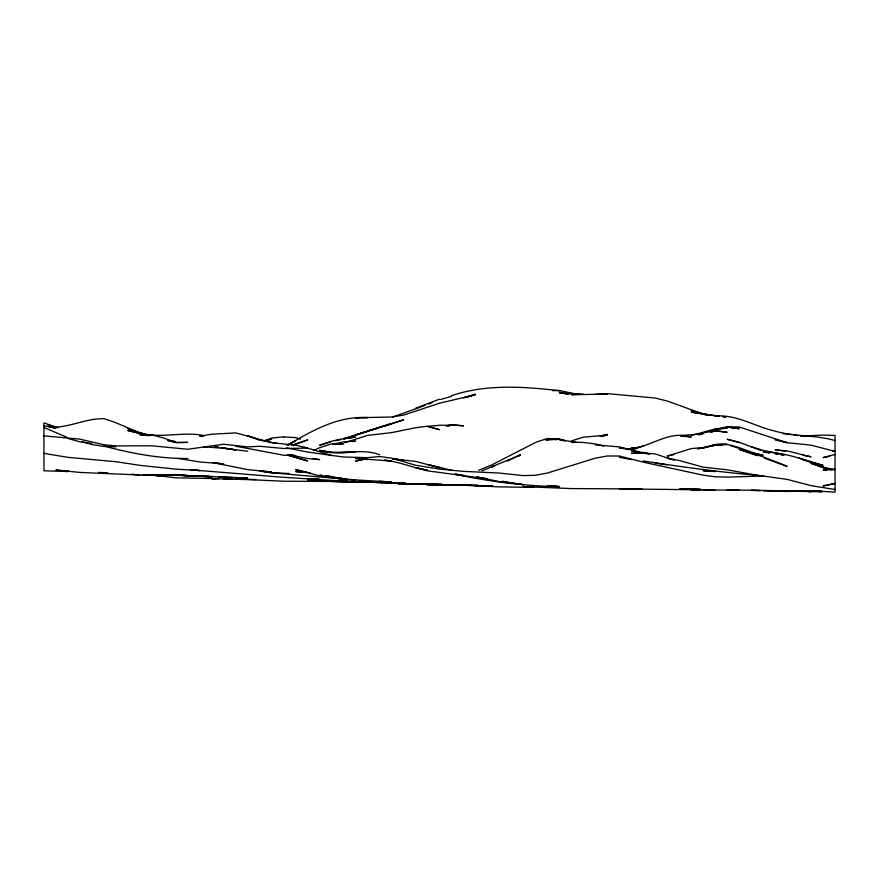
<?xml version="1.0" encoding="UTF-8"?>
<svg xmlns="http://www.w3.org/2000/svg" width="879" height="879" viewBox="0 0 879 879"><rect width="100%" height="100%" fill="white"/><g stroke="black" fill="none" stroke-linecap="round" stroke-linejoin="round"><path stroke-width="1.32" d="M449.938 484.714L448.103 484.758M287.268 445.126L295.663 440.786L287.268 445.334C311.748 430.798 338.041 415.712 367.587 417.624L355.599 417.745L391.551 417.02L403.538 415.108L439.5 403.23L475.462 394.726L464.672 397.594M507.425 461.079L515.951 456.97M313.638 450.586L319.637 447.697L331.625 443.906L343.612 443.73L335.613 444.302M517.017 456.487L520.203 455.047L481.857 470.869M415.525 408.296L439.5 399.165M264.502 440.906L271.688 438.072L283.675 436.83M428.71 404.01L432.303 402.615M698.409 434.775L703.2 432.929L715.187 430.578L727.175 432.281L715.187 430.864L710.397 432.072L715.187 430.864L711.594 431.875M628.617 449.499L625.958 449.059C648.219 449.532 668.172 429.205 691.213 437.127L680.555 435.907M478.659 470.254L491.438 465.079L536.19 442.137L547.375 438.522L556.704 439.434M425.117 405.373L392.748 417.053M292.07 445.115L307.65 439.918L295.663 444.28M468.265 396.715L475.462 394.166L463.475 397.912M601.313 436.434L607.312 434.358L600.115 436.325M385.562 425.832L403.538 419.854L367.587 430.996L378.366 428.194M344.81 442.653L367.587 435.358L391.551 432.644L415.525 427.754L427.513 426.238L439.5 429.743L427.513 426.37L439.5 425.26L451.487 425.271L447.488 425.985M699.607 434.808L703.2 433.633L680.555 435.687M265.7 440.906L271.688 439.028L263.7 440.786M571.35 440.917L583.337 437.193L607.312 435.083L600.654 436.5M707.991 446.895C726.933 438.017 744.711 452.18 763.137 455.201L751.149 452.685M713.99 445.422L711.594 446.136L715.187 445.038L727.175 444.4L715.187 444.84L697.871 448.762M625.958 449.147L631.287 449.499L643.263 445.917M330.427 442.06L319.637 445.246L331.625 441.225L343.612 438.478L355.599 437.105L348.941 438.116M447.894 425.886L450.29 425.183M440.698 399.451L451.487 396.319M691.213 435.577L715.187 428.919L727.175 428.139L715.187 429.304L727.175 426.776L739.162 428.765L727.175 426.864L739.162 426.952L787.101 442.686L811.075 445.181L835.05 451.388L832.391 451.18M438.764 484.736L424.315 484.241M451.487 395.715C486.296 383.87 523.554 386.617 559.363 390.694M835.05 454.443L823.063 457.607L829.721 456.256M715.187 445.038L703.2 447.938L705.859 447.4M697.871 448.861L703.2 447.598L691.213 448.598L667.238 456.08L673.896 454.63M332.954 444.28L343.612 441.785L355.599 441.225L352.929 441.632M335.613 440.786L340.942 439.555M446.158 425.897L451.487 424.689L463.475 425.854L451.487 424.843M364.917 459.014L355.599 461.101L364.917 459.102M835.05 483.417L823.063 485.977L835.05 483.516M631.287 449.499L636.605 448.466M343.612 438.94L346.271 438.522M49.279 427.216C68.068 428.469 85.219 418.195 103.887 418.723C119.577 422.986 133.641 431.666 149.43 435.665L139.838 432.864C160.791 438.995 182.524 431.193 203.763 435.544M447.158 484.955L433.907 484.571L437.105 484.725M431.578 484.779L432.776 484.714L430.974 484.856M438.171 484.67L414.723 483.9M640.604 447.367L631.287 448.048L633.946 448.092M719.187 445.246L721.846 445.06M835.05 469.243L823.063 470.056L827.062 469.913M218.421 478.637L175.8 477.824L154.495 475.165M595.325 394.297L607.312 393.627L655.251 398.044L667.238 401.055L706.793 415.306M800.417 436.116L823.063 435.094L835.05 435.435L835.05 492.108L811.075 490.834L821.733 491.031L812.405 490.932M255.712 479.505L235.737 479.253L241.055 479.308M231.737 479.11L211.762 478.769L215.751 478.615M579.338 394.352L571.35 394.682L607.312 394.144L600.654 394.231M829.721 469.825L835.05 469.628L823.063 467.397L811.075 463.332L827.853 469.111M243.725 479.494L223.749 479.066L231.737 478.956M289.004 473.484L271.688 472.748L259.701 471.111L271.688 471.968L247.713 469.639L213.092 462.684M552.704 390.65L559.363 390.474L576.141 394.078M203.763 436.105L199.775 436.182L211.762 434.215L235.737 432.897L271.688 442.653L295.663 445.224L307.65 447.905M177.129 442.566L187.787 442.379L175.8 442.533L167.812 440.643M353.995 481.703L344.403 481.879L360.39 481.879L350.798 481.681M415.525 483.977L411.537 483.911L442.434 484.373M187.787 458.486C159.473 458.772 131.114 453.377 103.887 445.983M190.446 469.771L283.675 477.319L353.995 481.802L382.761 482.439L341.217 481.989L307.65 480.209L319.637 481.307M427.513 484.219L433.907 484.131L405.142 483.879L385.958 482.758L410.471 483.824M159.813 475.308L151.825 475.363L159.813 475.682M360.39 482.044L366.785 482.164L357.193 481.879L369.982 482.197M478.659 485.68L449.883 484.812M235.737 479.044L283.675 481.209L344.403 481.494L322.296 481.252M363.587 482.186L366.785 482.175M107.875 472.77L98.558 472.452M821.733 491.372L727.175 489.878L729.834 489.966M731.163 427.633L739.162 427.612M401.945 483.054L405.142 483.043M478.011 485.582L475.462 485.582L492.767 485.911L484.779 485.691M619.299 488.878L739.162 490.262L732.504 490.053M811.075 491.262L763.137 490.614L821.733 491.768M787.101 491.031L799.088 491.031L793.759 490.921M691.213 489.988L700.541 490.032M792.429 490.921L799.088 490.943M641.934 488.977L571.35 488.581L523.401 486.614L534.058 487.318M455.487 484.659L451.487 484.626L499.437 486.878L534.058 487.395M159.813 475.056L163.813 475.099L139.838 475.22L131.85 474.166M684.554 489.163L700.541 489.361M218.421 476.879L247.713 478.099L175.8 475.078L211.762 476.583L163.813 474.814L174.471 475.045L146.496 475.11M174.471 475.067L147.837 475.099M421.118 484.054L430.71 484.241L421.118 484.131M556.649 439.654L545.782 439.489L559.363 438.918L565.362 440.698M405.142 483.758L385.958 482.692L408.339 483.922M398.747 483.593L395.55 483.296L437.105 484.505L424.315 484.186L430.71 484.241M680.555 489.163L700.541 489.526L679.225 489.24L700.541 489.526M821.733 491.064L811.075 490.911L821.733 491.669M469.067 485.417L462.673 485.274M412.603 483.889L414.723 483.966L398.747 483.483L408.339 483.944M715.187 416.042C736.492 414.251 754.973 426.557 775.113 431.128C794.66 436.973 815.514 434.709 835.05 440.599M376.377 482.011L373.179 481.934L408.339 483.736L357.193 481.802M449.554 484.966L440.302 484.571L446.697 484.823L440.302 484.626L442.961 484.692M408.339 483.714L398.747 483.428L405.142 483.879M464.804 484.758L478.121 485.219M417.921 483.911L442.434 484.692M417.921 484.12L421.118 484.219M424.315 484.12L463.475 485.208L451.487 484.801M367.851 482.121L382.761 482.615M443.499 484.758L440.302 484.56M115.863 446.818L103.887 446.411L91.899 444.543L82.307 441.719M703.2 490.032L715.187 490.438M440.302 484.626L443.499 484.736L427.513 484.087L430.71 484.527L428.578 483.988M446.697 484.823L427.513 484.153L433.369 484.703M559.363 393.078L583.337 394.188M187.787 475.627L175.8 475.078L211.762 476.923L199.775 476.099M395.55 483.274L401.945 483.615M344.403 481.494L341.217 481.274M347.601 479.396L271.688 472.781L259.701 470.792M350.271 479.527L355.599 479.791L343.612 479.363L331.625 477.429L343.612 479.187L391.551 482.044L379.563 481.209M223.749 463.87L199.775 461.969L178.459 458.464M283.675 436.962L295.663 437.61L300.453 439.17M392.353 483.175L379.563 482.121M367.587 459.541L355.599 458.409L391.551 461.057L384.892 460.146M595.325 444.862L619.299 446.895L630.078 449.641M170.471 441.269L175.8 441.632L167.812 440.324M247.713 451.257L223.749 448.279L203.763 446.84M53.267 427.908L55.937 428.106L43.95 425.678M436.369 484.692L434.567 484.659M427.974 484.834L424.315 484.054L429.183 484.922M306.321 472.397L295.663 471.562L307.65 472.539M142.508 475.11L159.813 475.462L157.154 475.099M441.763 484.823L442.368 484.867M65.255 470.726L67.925 470.946L63.925 470.726L67.925 471.023M392.891 458.926L415.525 461.387L439.5 467.694L428.71 464.815M43.95 435.852L79.912 439.17L103.887 444.752L115.863 445.895L151.825 445.818L187.787 449.246L223.749 444.236L247.713 446.939L259.701 446.268L283.675 448.51L307.65 448.103L331.625 455.443L343.612 457.003L367.587 457.673L379.563 456.531L391.551 458.157L415.525 465.222L439.5 469.111L463.475 471.353L499.437 473.067L523.401 475.638L535.388 475.264L547.375 473.056L595.325 458.168L607.312 455.992L619.299 456.003L643.263 462.167L703.2 475.176L715.187 476.781L727.175 477.143L763.137 476.011L787.101 479.385L811.075 485.658L835.05 489.515M191.787 469.858L199.775 470.584L175.8 469.133L139.838 465.321L115.863 461.706L67.925 457.344L43.95 453.366M723.175 416.822L725.845 417.085L723.175 416.734M153.155 475.121L163.813 476.33L154.495 475.099M385.958 482.637L389.155 482.967M643.263 460.97C683.093 467.167 723.021 472.55 763.137 475.847M392.891 458.959L403.538 460.178L392.891 458.783M550.045 485.713L559.363 486.768L547.375 485.944L559.363 486.526C524.411 486.164 489.647 481.571 455.487 474.319M511.413 483.285L502.096 481.34L523.401 484.648L499.437 481.615L476.792 476.945L487.449 478.901L427.513 470.847L415.525 467.639L427.513 470.243C413.053 467.936 399.505 461.783 384.892 460.222M147.837 435.599L139.838 434.666L151.825 434.874L163.813 438.039L175.8 442.533M322.296 475.528L319.637 475.209L322.296 475.638M326.296 476L331.625 476.627L319.637 475.858L295.663 469.573L306.321 472.21M715.187 415.767L691.213 412.141L719.187 416.25M215.751 462.859L219.75 463.365M783.112 433.512L791.1 434.622M139.838 474.99L79.912 472.43L55.937 469.99L67.925 471.529L43.95 470.792L43.95 422.843L55.937 427.205M223.749 448.279L221.079 447.818L235.737 449.938L223.749 447.872M307.65 472.495L310.309 472.869M91.899 443.51L79.912 441.84L67.925 438.456M331.625 476.945L343.612 478.659L324.966 476.066M793.759 435.006L797.758 435.577M655.251 463.101L667.238 464.848M785.771 451.334L775.113 449.762L787.101 450.916L811.075 456.805L803.087 455.333M574.009 442.533L571.35 442.137L583.337 442.434L595.325 443.895L603.708 446.114M214.421 446.906L218.421 447.499M360.39 481.571L363.587 482.044L358.258 481.22M331.625 455.443L307.65 452.026L286.345 447.905M623.288 448.62L619.299 447.96L631.287 449.323L642.066 453.092M319.637 450.268L331.625 452.421L343.612 452.861L355.599 451.861L331.625 452.421L319.637 450.52C339.404 456.498 360.148 447.334 379.563 454.696M312.979 458.431L319.637 459.64L307.65 458.541L289.674 454.839M761.796 476.088L727.175 469.804L703.2 467.145L679.225 460.497L667.238 458.047L670.842 459.256M619.299 457.3L631.287 459.574M426.15 484.351L426.776 484.461L424.315 483.714M135.849 431.787L145.837 434.666L139.838 432.578M648.592 454.036L643.263 452.971L655.251 453.905L674.435 460.332M235.737 446.213L283.675 455.223L295.663 455.696L291.663 454.817M568.691 394.231L559.363 392.232L567.757 394.363M784.442 454.948L763.137 450.356L751.149 446.741M769.795 453.19L763.137 451.729C785.969 452.542 807.087 460.091 827.853 469.034M576.679 442.445L559.363 439.632L564.692 440.895M641.934 453.201L631.287 450.762L643.263 452.872L631.287 453.366L643.263 452.366L649.933 454.036M327.625 476.022L330.295 476.638M428.842 464.815L451.487 470.221M277.017 443.488L259.701 440.049L247.713 435.72L258.503 439.786M149.166 435.391L127.851 430.523L143.442 434.479M47.543 424.678L58.333 427.743M739.162 442.631L727.175 439.236L739.162 442.225L760.731 450.334M295.663 457.454L307.65 460.926L287.268 454.937L295.663 457.432L288.477 455.058M826.656 468.87L811.075 463.035M703.2 414.119L691.213 410.504L707.991 415.251M802.692 459.827L823.063 465.409L799.088 458.069M730.768 445.807L737.964 448.015M51.147 426.26L55.937 427.732M757.138 455.707L739.162 449.389L763.137 456.827L787.101 466.353L764.334 458.135M739.162 448.389L749.952 452.256M66.727 437.182L43.95 427.502M520.203 455.157L517.017 456.443L520.203 455.157M494.635 465.749L491.438 467.024L494.635 465.793M367.587 431.259L343.612 438.841L391.551 423.623L355.599 434.984L367.587 431.259M547.375 439.643L545.782 439.786L559.363 438.918L547.375 439.643M430.38 484.889L429.776 484.933L430.38 484.889M460.805 484.768L451.487 484.922L460.805 484.768M445.961 484.999L445.356 484.999L445.961 484.999M456.278 484.999L453.081 484.977L456.278 484.999M433.907 484.45L430.71 484.417L437.105 484.527L433.907 484.45M410.471 483.747L405.142 483.637L410.471 483.78M760.467 490.559L751.149 490.372L760.467 490.57M787.101 491.449L775.113 491.086L787.101 491.449M376.377 482.033L373.179 481.934L376.377 482.033M319.637 479.363L307.65 478.758L319.637 479.363M344.403 480.703L341.217 480.549L347.601 480.945L344.403 480.659M715.187 471.474L703.2 470.683L715.187 471.562M811.075 491.625L799.088 490.79L811.075 491.691M350.798 482.044L347.601 481.813L350.798 482.077M392.353 482.978L389.155 482.604L392.353 482.978M366.785 482.406L364.653 482.175L366.785 482.406M218.421 447.268L215.751 446.971L218.421 447.356M777.783 454.036L775.113 453.619L777.783 454.047M783.112 454.872L780.442 454.454L783.112 454.882M463.475 475.528L455.487 474.166L463.475 475.528M787.101 442.653L775.113 439.621L787.101 442.686M143.442 434.512L127.851 428.666L143.442 434.512"/></g></svg>
